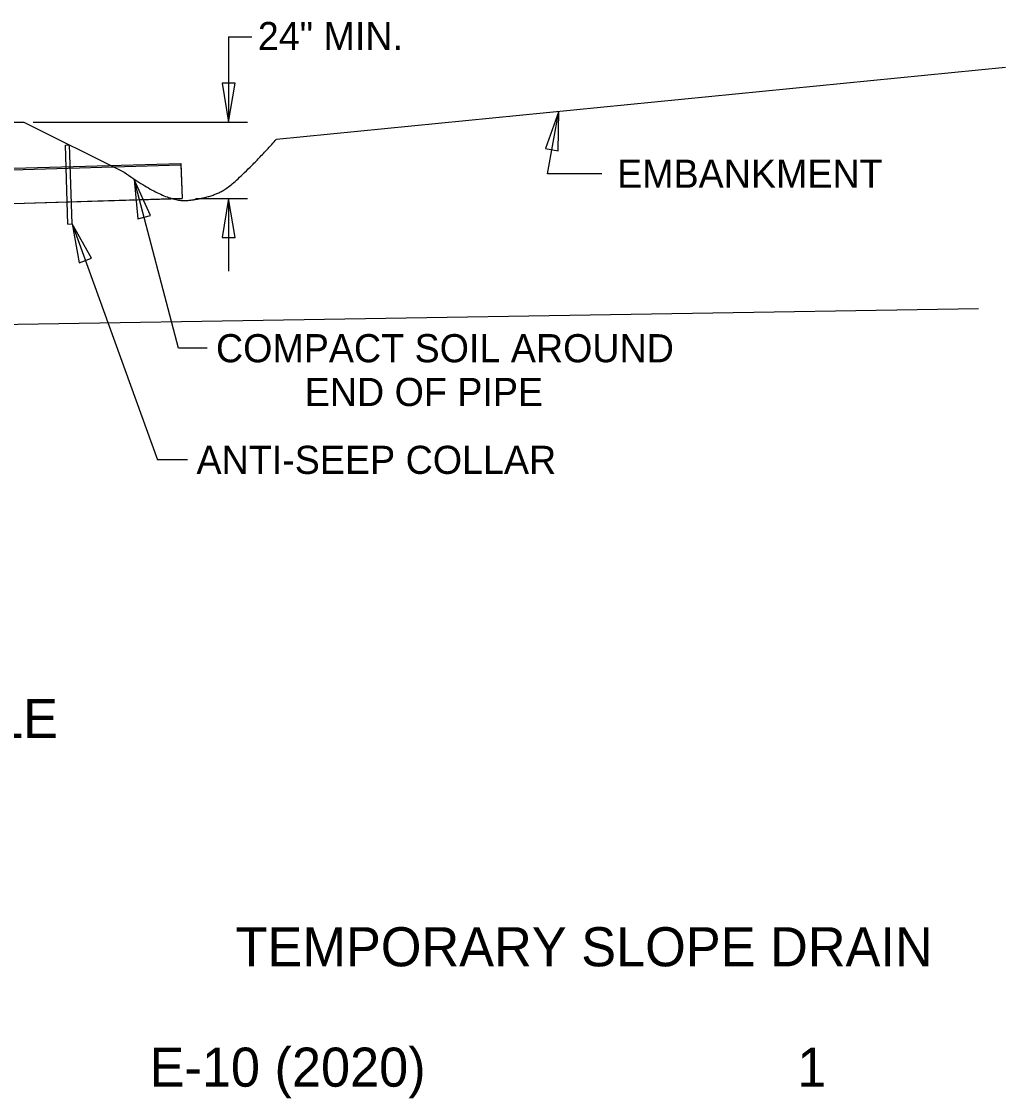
# Model space of a CAD drawing. Extents: x 1.7 to 17.5, y 0.6 to 10.3.
# Drawn here: x 7.296 to 10.443, y 0.575 to 4.019 of the extents above; entities that cross this region are included whole.
import ezdxf

# ---------------------------------------------------------------- set-up
doc = ezdxf.new("R2010")
doc.units = 0
for name, color, linetype in [('SD_P_Dimension Lines', 7, 'Continuous'), ('SD_P_Dimension Text', 7, 'Continuous'), ('SD_P_Frame', 7, 'Continuous'), ('SD_P_Prop Object Lines', 7, 'Continuous'), ('SD_P_Shading', 7, 'Continuous'), ('SD_P_Subtitles', 7, 'Continuous'), ('SD_X_Exist Hidden Lines', 7, 'Continuous'), ('SD_X_Exist Object Lines', 7, 'Continuous')]:
    doc.layers.add(name, color=color, linetype=linetype)

msp = doc.modelspace()

# ---------------------------------------------------------------- linework, layer by layer
at = {"layer": 'SD_P_Dimension Lines'}
for p, q in [((7.9587, 3.97), (7.9587, 3.697)), ((7.9587, 3.97), (8.0326, 3.97)), ((7.9377, 3.822), (7.9587, 3.697)), ((7.9797, 3.822), (7.9377, 3.822)), ((7.9587, 3.697), (7.9797, 3.822)), ((9.015, 3.732), (8.972, 3.613)), ((8.978, 3.532), (9.015, 3.732)), ((9.013, 3.605), (9.015, 3.732)), ((7.334, 3.697), (8.0187, 3.697)), ((8.972, 3.613), (9.013, 3.605)), ((7.798, 2.974), (7.657, 3.514)), ((7.709, 3.398), (7.657, 3.514)), ((7.657, 3.514), (7.668, 3.388)), ((9.152, 3.532), (8.978, 3.532)), ((7.8531, 3.453), (8.0187, 3.453)), ((7.9587, 3.453), (7.9377, 3.328)), ((7.9587, 3.453), (7.9587, 3.22)), ((7.9797, 3.328), (7.9587, 3.453)), ((7.668, 3.388), (7.709, 3.398)), ((7.458, 3.372), (7.731, 2.617)), ((7.52, 3.262), (7.458, 3.372)), ((7.458, 3.372), (7.481, 3.247)), ((7.9377, 3.328), (7.9797, 3.328)), ((7.481, 3.247), (7.52, 3.262)), ((7.89, 2.974), (7.798, 2.974)), ((7.827, 2.617), (7.731, 2.617))]:
    msp.add_line(p, q, dxfattribs=at)
at = {"layer": 'SD_P_Prop Object Lines'}
for p, q in [((7.437, 3.6232), (7.45, 3.6242)), ((7.445, 3.371), (7.437, 3.6232)), ((7.458, 3.372), (7.45, 3.6242)), ((7.2339, 3.5483), (7.8058, 3.5651)), ((7.8058, 3.5651), (7.81, 3.453)), ((7.233, 3.436), (7.81, 3.453)), ((7.445, 3.371), (7.458, 3.372))]:
    msp.add_line(p, q, dxfattribs=at)
at = {"layer": 'SD_P_Shading'}
msp.add_lwpolyline([(6.8261, 3.4961), (6.987, 3.523), (7.122, 3.537), (7.229, 3.543), (7.806, 3.56), (7.81, 3.453), (7.169, 3.433), (7.013, 3.418), (6.868, 3.3953)], dxfattribs=at)
at = {"layer": 'SD_X_Exist Hidden Lines'}
msp.add_line((6.837, 3.043), (10.357, 3.101), dxfattribs=at)
at = {"layer": 'SD_X_Exist Object Lines'}
for p, q in [((8.112, 3.643), (10.443, 3.873)), ((6.958, 3.697), (7.304, 3.697)), ((7.304, 3.697), (7.625, 3.537))]:
    msp.add_line(p, q, dxfattribs=at)
msp.add_open_spline([(7.625, 3.537), (7.759, 3.44), (7.893, 3.453), (7.981, 3.499), (8.112, 3.642)], degree=2, dxfattribs=at)

# ---------------------------------------------------------------- texts
at = {"layer": 'SD_P_Dimension Text'}
for s, p in [('24" MIN.', (8.0522, 3.9273)), ('EMBANKMENT', (9.201, 3.487)), ('COMPACT SOIL AROUND', (7.9183, 2.929)), ('END OF PIPE', (8.202, 2.789)), ('ANTI-SEEP COLLAR', (7.856, 2.572))]:
    msp.add_text(s, height=0.09, dxfattribs=at).set_placement(p)
at = {"layer": 'SD_P_Frame'}
for s, p in [('TEMPORARY SLOPE DRAIN', (7.9811, 0.9973)), ('E-10 (2020)', (7.706, 0.6123)), ('1', (9.777, 0.6119))]:
    msp.add_text(s, height=0.125, dxfattribs=at).set_placement(p)
at = {"layer": 'SD_P_Subtitles'}
msp.add_text('SLOPE DRAIN PROFILE', height=0.125, dxfattribs=at).set_placement((5.5276, 1.7275))

doc.saveas('drawing.dxf')
